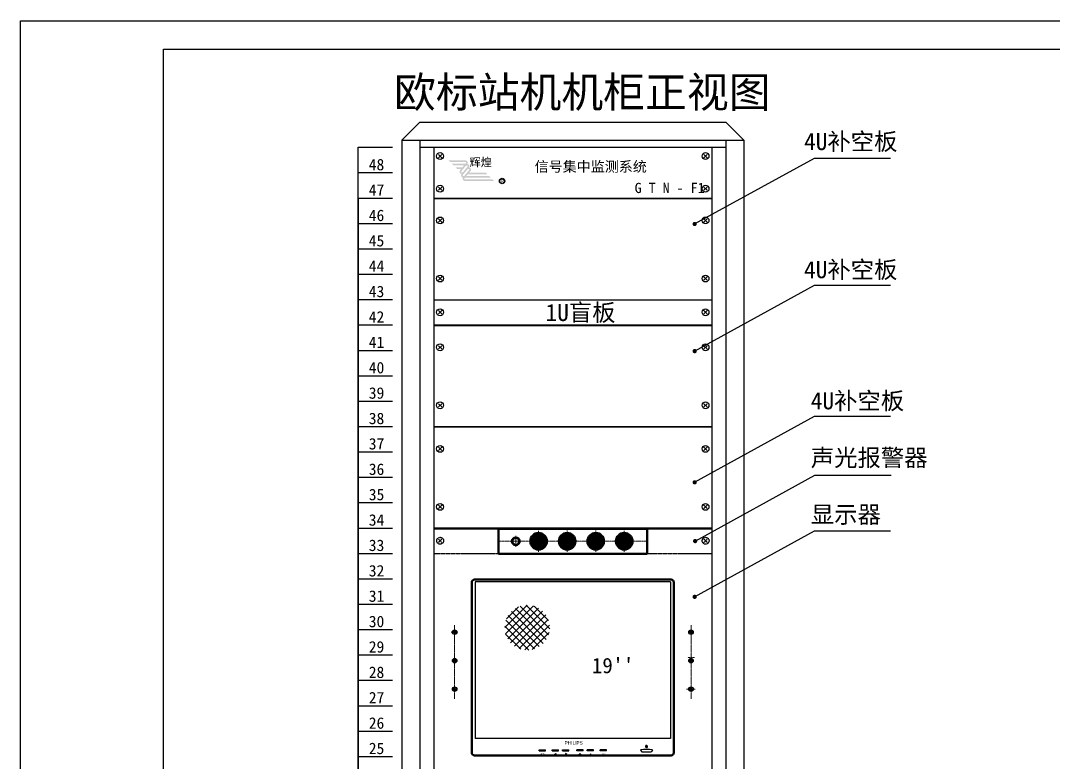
# Model space of a CAD drawing. Extents: x -75138 to 15640, y -12340 to 70479.
# Drawn here: x 3040 to 4848, y -1759 to -460 of the extents above; entities that cross this region are included whole.
import ezdxf
from ezdxf.enums import TextEntityAlignment as Align

# ---------------------------------------------------------------- set-up
doc = ezdxf.new("R2010")
doc.units = 0
doc.linetypes.add('CENTER', pattern=[2, 1.25, -0.25, 0.25, -0.25])
doc.linetypes.add('PHANTOM2', pattern=[1.25, 0.625, -0.125, 0.125, -0.125, 0.125, -0.125])
doc.layers.get('0').update_dxf_attribs({"linetype": 'CONTINUOUS'})
doc.layers.add('中心线', color=1, linetype='CENTER', lineweight=18)
doc.layers.add('轮廓', color=7, linetype='CONTINUOUS', lineweight=50)
for name, color, linetype in [('假设轮廓', 4, 'PHANTOM2'), ('尺寸线', 3, 'CONTINUOUS'), ('轮廓线', 7, 'CONTINUOUS')]:
    doc.layers.add(name, color=color, linetype=linetype)
doc.styles.add('Ht', font='SIMHEI.TTF')
doc.styles.get("Standard").update_dxf_attribs({"font": 'SIMFANG.TTF'})
doc.styles.add('仿宋', font='SIMFANG.TTF')
doc.styles.add('仿宋3.5', font='SIMFANG.TTF', dxfattribs={"width": 0.7, "height": 3.5})
doc.styles.add('宋体', font='SimSun.ttf')
doc.styles.add('黑', font='SIMHEI.TTF')
doc.dimstyles.new('ISO-25', dxfattribs={"dimtxt": 2.5, "dimasz": 2.5, "dimexe": 1.25, "dimexo": 0.625, "dimtad": 1, "dimdsep": 46, "dimtxsty": 'Standard', "dimcen": 2.5, "dimadec": 0, "dimazin": 0, "dimtfac": 1, "dimtmove": 0, "dimatfit": 3, "dimfxl": 0, "dimarcsym": 0})

# ---------------------------------------------------------------- blocks, each defined once
blk = doc.blocks.new('声光报警器')
for p, q in [((4860.6, 1785.9), (4373.6, 1785.9)), ((4381.7, 1761.2), (4387.4, 1766.9)), ((4381.7, 1766.9), (4387.4, 1761.2)), ((4852.4, 1766.9), (4846.7, 1761.2)), ((4852.4, 1761.2), (4846.7, 1766.9)), ((4860.6, 1741.4), (4373.6, 1741.4))]:
    blk.add_line(p, q)
for centre in [(4384.6, 1764.1), (4849.6, 1764.1)]:
    blk.add_circle(centre, 6)
at = {"layer": '中心线'}
for p, q in [((4517.1, 1753.7), (4517.1, 1773.1)), ((4557.1, 1744.5), (4557.1, 1782)), ((4607.1, 1744.7), (4607.1, 1782.3)), ((4657.1, 1744.7), (4657.1, 1782.3)), ((4707.1, 1744.5), (4707.1, 1782)), ((4487.1, 1763.2), (4747.1, 1763.2))]:
    blk.add_line(p, q, dxfattribs=at)
at = {"layer": '假设轮廓', "color": 3, "linetype": 'ByBlock', "const_width": 15}
blk.add_lwpolyline([(4549.6, 1763.2, 1), (4564.6, 1763.2, 1)], format="xyb", close=True, dxfattribs=at)
at = {"layer": '假设轮廓', "color": 2, "linetype": 'ByBlock', "const_width": 15}
blk.add_lwpolyline([(4599.6, 1763.2, 1), (4614.6, 1763.2, 1)], format="xyb", close=True, dxfattribs=at)
at = {"layer": '假设轮廓', "color": 6, "linetype": 'ByBlock', "const_width": 15}
blk.add_lwpolyline([(4649.6, 1763.2, 1), (4664.6, 1763.2, 1)], format="xyb", close=True, dxfattribs=at)
at = {"layer": '假设轮廓', "color": 1, "linetype": 'ByBlock', "const_width": 15}
blk.add_lwpolyline([(4699.6, 1763.2, 1), (4714.6, 1763.2, 1)], format="xyb", close=True, dxfattribs=at)
at = {"layer": '假设轮廓', "color": 7, "linetype": 'ByBlock'}
blk.add_circle((4557.1, 1763.2), 12, dxfattribs=at)
at = {"layer": '轮廓'}
for p, q in [((4487.1, 1741.4), (4487.1, 1785)), ((4487.1, 1785), (4747.1, 1785)), ((4747.1, 1741.4), (4747.1, 1785)), ((4487.1, 1741.4), (4747.1, 1741.4))]:
    blk.add_line(p, q, dxfattribs=at)
for centre, radius in [((4557.1, 1763.2), 14.5), ((4557.1, 1763.2), 12), ((4607.1, 1763.2), 14.5), ((4607.1, 1763.2), 12), ((4657.1, 1763.2), 14.5), ((4657.1, 1763.2), 12), ((4707.1, 1763.2), 14.5), ((4707.1, 1763.2), 12), ((4517.1, 1763.2), 6.75), ((4517.1, 1763.2), 6)]:
    blk.add_circle(centre, radius, dxfattribs=at)
blk = doc.blocks.new('图框')
for p, q in [((3441.05, 1159.74), (3441.05, 1456.74)), ((3441.05, 1456.74), (3861.05, 1456.74))]:
    blk.add_line(p, q)
at = {"color": 1, "lineweight": -3}
for p, q in [((3466.05, 1164.74), (3466.05, 1451.74)), ((3466.05, 1451.74), (3856.05, 1451.74))]:
    blk.add_line(p, q, dxfattribs=at)
at = {"style": '仿宋3.5', "width": 0.8}
for tag, p in [('车站站名', (3771.33, 1184.32)), ('图纸名称', (3771.41, 1173.86))]:
    blk.add_attdef(tag, text='', height=4, dxfattribs=at).set_placement(p, align=Align.MIDDLE)

msp = doc.modelspace()

# ---------------------------------------------------------------- hatches: boundary and pattern name
h = msp.add_hatch(color=1)
h.paths.add_polyline_path([(3878.2, -740.6, 1), (3887.7, -740.6, 1)])
h.paths.add_polyline_path([(3887.1, -740.6, -1), (3878.9, -740.6, -1)], flags=16)
at = {"layer": '中心线'}
msp.add_hatch(color=1, dxfattribs=at).paths.add_polyline_path([(3818.7, -707.3, -0.63707), (3819.6, -709.3), (3809.2, -721.7, 0.572844), (3811.5, -728.3, -0.047054), (3812, -727.7), (3813.8, -725.5), (3812.3, -725.5, -0.63707), (3811.4, -723.6), (3821.8, -711.1, 0.63707), (3818.7, -704.4), (3789, -704.4), (3791.9, -707.3)])
h = msp.add_hatch(color=1, dxfattribs=at)
h.paths.add_polyline_path([(3816.2, -713.3), (3818.6, -710.4), (3795, -710.4), (3797.9, -713.3)])
h.paths.add_polyline_path([(3801, -716.4), (3803.9, -719.3), (3811.2, -719.3), (3813.6, -716.4)])
h = msp.add_hatch(color=1, dxfattribs=at)
h.paths.add_polyline_path([(3812, -727.9, 0.572844), (3814.3, -734.5, -0.047054), (3814.8, -733.9), (3816.6, -731.7), (3815.1, -731.7, -0.63707), (3814.2, -729.7), (3824.6, -717.3, 0.572844), (3822.2, -710.7, -0.047054), (3821.8, -711.3), (3820, -713.5), (3821.5, -713.5, -0.63707), (3822.4, -715.4)])
h.paths.add_polyline_path([(3814.8, -733.9, 0.63707), (3817.9, -740.6), (3869.1, -740.6), (3866.2, -737.7), (3817.9, -737.7, -0.63707), (3817, -735.7), (3827.4, -723.3, 0.572844), (3825, -716.7, -0.047054), (3824.6, -717.3), (3822.8, -719.5), (3824.3, -719.5, -0.63707), (3825.2, -721.4)])
h.paths.add_polyline_path([(3823, -728.6), (3857.1, -728.6), (3854.2, -725.7), (3825.4, -725.7)], flags=16)
h.paths.add_polyline_path([(3820.3, -731.7), (3817.9, -734.6), (3863.1, -734.6), (3860.2, -731.7)], flags=16)
at = {"layer": '尺寸线'}
h = msp.add_hatch(dxfattribs=at)
h.set_pattern_fill('NET', color=256, scale=2.75, angle=45, style=0)
h.set_pattern_definition([(45, (-6508.011, 1207.598), (-6.173926, 6.173926), []), (135, (-6508.011, 1207.598), (-6.173926, -6.173926), [])])
h.paths.add_polyline_path([(3887.5, -1522.6, 1), (3966.3, -1522.6, 1)])

# ---------------------------------------------------------------- linework, layer by layer
for p, q in [((3738.8, -637.5), (3707.3, -669)), ((3738.8, -637.5), (4274.8, -637.5)), ((4274.8, -637.5), (4306.3, -669)), ((3707.3, -669), (3707.3, -2872)), ((3707.3, -669), (4306.3, -669)), ((3738.8, -669), (3738.8, -2859.5)), ((4274.8, -669), (4274.8, -2859.5)), ((4306.3, -669), (4306.3, -2872)), ((3738.8, -681.5), (4274.8, -681.5)), ((3763.3, -681.5), (3763.3, -2859.5)), ((4250.3, -681.5), (4250.3, -2859.5)), ((3771.5, -694), (3777.2, -699.7)), ((3771.5, -699.7), (3777.2, -694)), ((4242.2, -699.7), (4236.5, -694)), ((4242.2, -694), (4236.5, -699.7)), ((3771.5, -756.8), (3777.2, -751.2)), ((3771.5, -751.2), (3777.2, -756.8)), ((4242.2, -751.2), (4236.5, -756.8)), ((4242.2, -756.8), (4236.5, -751.2)), ((4250.3, -771), (3763.3, -771)), ((4250.3, -771), (3763.3, -771)), ((4250.3, -772), (3763.3, -772)), ((3771.5, -812.5), (3777.2, -806.9)), ((3771.5, -806.9), (3777.2, -812.5)), ((4236.5, -806.9), (4242.2, -812.5)), ((4236.5, -812.5), (4242.2, -806.9)), ((3771.5, -908.5), (3777.2, -914.1)), ((3771.5, -914.1), (3777.2, -908.5)), ((4236.5, -914.1), (4242.2, -908.5)), ((4236.5, -908.5), (4242.2, -914.1)), ((4250.3, -949), (3763.3, -949)), ((4250.3, -949.5), (3763.3, -949.5)), ((3771.5, -973.3), (3777.2, -967.6)), ((3771.5, -967.6), (3777.2, -973.3)), ((4242.2, -967.6), (4236.5, -973.3)), ((4242.2, -973.3), (4236.5, -967.6)), ((4250.3, -993.2), (3763.3, -993.2)), ((4250.3, -994), (3763.3, -994)), ((3771.5, -1028.9), (3777.2, -1034.5)), ((3771.5, -1034.5), (3777.2, -1028.9)), ((4236.5, -1034.5), (4242.2, -1028.9)), ((4236.5, -1028.9), (4242.2, -1034.5)), ((3771.5, -1136.1), (3777.2, -1130.5)), ((3771.5, -1130.5), (3777.2, -1136.1)), ((4236.5, -1130.5), (4242.2, -1136.1)), ((4236.5, -1136.1), (4242.2, -1130.5)), ((4250.3, -1171), (3763.3, -1171)), ((4250.3, -1171.3), (3763.3, -1171.3)), ((4250.3, -1171.9), (3763.3, -1171.9)), ((4250.3, -1171.9), (3763.3, -1171.9)), ((3771.5, -1212.4), (3777.2, -1206.7)), ((3771.5, -1206.7), (3777.2, -1212.4)), ((4236.5, -1206.7), (4242.2, -1212.4)), ((4236.5, -1212.4), (4242.2, -1206.7)), ((3771.5, -1308.3), (3777.2, -1314)), ((3771.5, -1314), (3777.2, -1308.3)), ((4236.5, -1314), (4242.2, -1308.3)), ((4236.5, -1308.3), (4242.2, -1314)), ((4250.3, -1348.7), (3763.3, -1348.7)), ((4250.3, -1349.3), (3763.3, -1349.3)), ((4177.8, -1442.5), (3835.9, -1442.5)), ((3835.9, -1442.5), (3835.9, -1716.8)), ((4177.8, -1442.5), (4177.8, -1716.8)), ((4177.8, -1716.8), (3835.9, -1716.8)), ((4135.9, -1731.1), (4135.9, -1727.9)), ((3947.8, -1738.5), (3947.8, -1736.5)), ((3947.8, -1736.5), (3958.8, -1736.5)), ((3947.8, -1738.5), (3958.8, -1738.5)), ((3958.8, -1738.5), (3958.8, -1736.5)), ((3970.8, -1738.5), (3970.8, -1736.5)), ((3970.8, -1736.5), (3981.8, -1736.5)), ((3970.8, -1738.5), (3981.8, -1738.5)), ((3974.7, -1744.8), (3977.2, -1743.3)), ((3974.7, -1744.8), (3977.2, -1746.2)), ((3977.2, -1743.3), (3977.2, -1746.2)), ((3981.8, -1738.5), (3981.8, -1736.5)), ((3988.8, -1736.5), (3999.8, -1736.5)), ((3988.8, -1738.5), (3988.8, -1736.5)), ((3988.8, -1738.5), (3999.8, -1738.5)), ((3996.2, -1744.8), (3993.7, -1743.3)), ((3993.7, -1743.3), (3993.7, -1746.2)), ((3996.2, -1744.8), (3993.7, -1746.2)), ((3999.8, -1738.5), (3999.8, -1736.5)), ((4024.8, -1736.5), (4013.8, -1736.5)), ((4013.8, -1738.5), (4013.8, -1736.5)), ((4024.8, -1738.5), (4013.8, -1738.5)), ((4018, -1743.7), (4020.9, -1743.7)), ((4019.5, -1746.2), (4018, -1743.7)), ((4019.5, -1746.2), (4020.9, -1743.7)), ((4024.8, -1738.5), (4024.8, -1736.5)), ((4031.8, -1738.5), (4031.8, -1736.5)), ((4042.8, -1736.5), (4031.8, -1736.5)), ((4042.8, -1738.5), (4031.8, -1738.5)), ((4037.7, -1743.7), (4036.3, -1746.2)), ((4036.3, -1746.2), (4039.2, -1746.2)), ((4037.7, -1743.7), (4039.2, -1746.2)), ((4042.8, -1738.5), (4042.8, -1736.5)), ((4054.8, -1738.5), (4054.8, -1736.5)), ((4065.8, -1736.5), (4054.8, -1736.5)), ((4065.8, -1738.5), (4054.8, -1738.5)), ((4065.8, -1738.5), (4065.8, -1736.5)), ((4125.3, -1736.5), (4127.1, -1739.5)), ((4128, -1740), (4143.7, -1740)), ((4146.3, -1736.5), (4144.5, -1739.5))]:
    msp.add_line(p, q)
at = {"color": 0, "linetype": 'Continuous'}
for p, q in [((3797.8, -1529.7), (3797.8, -1531.3)), ((3799, -1529.7), (3797.8, -1529.7)), ((3799, -1531.3), (3797.8, -1531.3)), ((3799, -1529.7), (3799, -1528.5)), ((3800.6, -1528.5), (3799, -1528.5)), ((3799, -1531.3), (3799, -1532.5)), ((3800.6, -1532.5), (3799, -1532.5)), ((3800.6, -1529.7), (3800.6, -1528.5)), ((3800.6, -1529.7), (3801.8, -1529.7)), ((3800.6, -1531.3), (3800.6, -1532.5)), ((3800.6, -1531.3), (3801.8, -1531.3)), ((3801.8, -1529.7), (3801.8, -1531.3)), ((4211.8, -1529.7), (4211.8, -1531.3)), ((4213, -1529.7), (4211.8, -1529.7)), ((4213, -1531.3), (4211.8, -1531.3)), ((4213, -1529.7), (4213, -1528.5)), ((4213, -1528.5), (4214.6, -1528.5)), ((4213, -1531.3), (4213, -1532.5)), ((4213, -1532.5), (4214.6, -1532.5)), ((4214.6, -1529.7), (4214.6, -1528.5)), ((4214.6, -1529.7), (4215.8, -1529.7)), ((4214.6, -1531.3), (4215.8, -1531.3)), ((4214.6, -1531.3), (4214.6, -1532.5)), ((4215.8, -1529.7), (4215.8, -1531.3)), ((3797.8, -1579.7), (3797.8, -1581.3)), ((3799, -1579.7), (3797.8, -1579.7)), ((3799, -1581.3), (3797.8, -1581.3)), ((3799, -1579.7), (3799, -1578.5)), ((3800.6, -1578.5), (3799, -1578.5)), ((3799, -1581.3), (3799, -1582.5)), ((3800.6, -1582.5), (3799, -1582.5)), ((3800.6, -1579.7), (3800.6, -1578.5)), ((3800.6, -1579.7), (3801.8, -1579.7)), ((3800.6, -1581.3), (3800.6, -1582.5)), ((3800.6, -1581.3), (3801.8, -1581.3)), ((3801.8, -1579.7), (3801.8, -1581.3)), ((4211.8, -1579.7), (4211.8, -1581.3)), ((4213, -1579.7), (4211.8, -1579.7)), ((4213, -1581.3), (4211.8, -1581.3)), ((4213, -1579.7), (4213, -1578.5)), ((4213, -1578.5), (4214.6, -1578.5)), ((4213, -1581.3), (4213, -1582.5)), ((4213, -1582.5), (4214.6, -1582.5)), ((4214.6, -1579.7), (4214.6, -1578.5)), ((4214.6, -1579.7), (4215.8, -1579.7)), ((4214.6, -1581.3), (4215.8, -1581.3)), ((4214.6, -1581.3), (4214.6, -1582.5)), ((4215.8, -1579.7), (4215.8, -1581.3)), ((3797.8, -1629.7), (3797.8, -1631.3)), ((3799, -1629.7), (3797.8, -1629.7)), ((3799, -1631.3), (3797.8, -1631.3)), ((3799, -1629.7), (3799, -1628.5)), ((3800.6, -1628.5), (3799, -1628.5)), ((3799, -1631.3), (3799, -1632.5)), ((3800.6, -1632.5), (3799, -1632.5)), ((3800.6, -1629.7), (3800.6, -1628.5)), ((3800.6, -1629.7), (3801.8, -1629.7)), ((3800.6, -1631.3), (3800.6, -1632.5)), ((3800.6, -1631.3), (3801.8, -1631.3)), ((3801.8, -1629.7), (3801.8, -1631.3)), ((4211.8, -1629.7), (4211.8, -1631.3)), ((4213, -1629.7), (4211.8, -1629.7)), ((4213, -1631.3), (4211.8, -1631.3)), ((4213, -1629.7), (4213, -1628.5)), ((4213, -1628.5), (4214.6, -1628.5)), ((4213, -1631.3), (4213, -1632.5)), ((4213, -1632.5), (4214.6, -1632.5)), ((4214.6, -1629.7), (4214.6, -1628.5)), ((4214.6, -1629.7), (4215.8, -1629.7)), ((4214.6, -1631.3), (4215.8, -1631.3)), ((4214.6, -1631.3), (4214.6, -1632.5)), ((4215.8, -1629.7), (4215.8, -1631.3))]:
    msp.add_line(p, q, dxfattribs=at)
for centre in [(3774.3, -696.8), (4239.3, -696.8), (3774.3, -754), (4239.3, -754), (3774.3, -809.7), (4239.3, -809.7), (3774.3, -911.3), (4239.3, -911.3), (3774.3, -970.5), (4239.3, -970.5), (3774.3, -1031.7), (4239.3, -1031.7), (3774.3, -1133.3), (4239.3, -1133.3), (3774.3, -1209.6), (4239.3, -1209.6), (3774.3, -1311.2), (4239.3, -1311.2)]:
    msp.add_circle(centre, 6)
at = {"color": 1}
for radius in [4.78, 4.1]:
    msp.add_circle((3883, -740.6), radius, dxfattribs=at)
at = {"color": 0, "linetype": 'Continuous'}
for centre in [(3799.8, -1530.5), (4213.8, -1530.5), (3799.8, -1580.5), (4213.8, -1580.5), (3799.8, -1630.5), (4213.8, -1630.5)]:
    msp.add_circle(centre, 3.94, dxfattribs=at)
for centre, radius, start, end in [((4135.8, -1839.7), 103.7, 84.1911, 95.8089), ((4135.8, -1730.8), 1.9, 110.4371, 65.0863), ((4128, -1739), 1, 210.647, 270), ((4143.7, -1739), 1, 270, 329.353)]:
    msp.add_arc(centre, radius, start, end)
at = {"layer": '中心线'}
for p, q in [((3799.8, -1647.3), (3799.8, -1518.5)), ((4213.8, -1647.3), (4213.8, -1518.5)), ((3793.7, -1530.5), (3805.6, -1530.5)), ((3799.8, -1643.2), (3799.8, -1522.1)), ((4213.8, -1643.2), (4213.8, -1522.1)), ((4220, -1575), (4208.1, -1575)), ((4220.8, -1630.5), (4206.1, -1630.5))]:
    msp.add_line(p, q, dxfattribs=at)
at = {"layer": '尺寸线'}
for p, q in [((3630.9, -681.5), (3690.9, -681.5)), ((3630.9, -2815.1), (3630.9, -681.5)), ((3630.9, -725.9), (3690.9, -725.9)), ((3630.9, -725.9), (3690.9, -725.9)), ((3630.9, -770.4), (3690.9, -770.4)), ((3630.9, -770.4), (3630.9, -2815.1)), ((3630.9, -814.8), (3690.9, -814.8)), ((3630.9, -859.3), (3690.9, -859.3)), ((3630.9, -903.7), (3690.9, -903.7)), ((3630.9, -948.2), (3690.9, -948.2)), ((3630.9, -992.6), (3690.9, -992.6)), ((3630.9, -1037.1), (3690.9, -1037.1)), ((3630.9, -1081.5), (3690.9, -1081.5)), ((3630.9, -1126), (3690.9, -1126)), ((3630.9, -1170.4), (3690.9, -1170.4)), ((3630.9, -1214.9), (3690.9, -1214.9)), ((3630.9, -1259.3), (3690.9, -1259.3)), ((3630.9, -1303.8), (3690.9, -1303.8)), ((3630.9, -1348.2), (3690.9, -1348.2)), ((3630.9, -1392.7), (3690.9, -1392.7)), ((3630.9, -1437.1), (3690.9, -1437.1)), ((3630.9, -1481.6), (3690.9, -1481.6)), ((3630.9, -1526), (3690.9, -1526)), ((3630.9, -1570.5), (3690.9, -1570.5)), ((3630.9, -1614.9), (3690.9, -1614.9)), ((3630.9, -1659.4), (3690.9, -1659.4)), ((3630.9, -1703.8), (3690.9, -1703.8)), ((3630.9, -1748.3), (3690.9, -1748.3))]:
    msp.add_line(p, q, dxfattribs=at)
at = {"layer": '轮廓'}
for p, q in [((3763.3, -1349.3), (4250.3, -1349.3)), ((3829.8, -1443.5), (3829.8, -1741.5)), ((4178.8, -1438.5), (3834.8, -1438.5)), ((4183.8, -1443.5), (4183.8, -1741.5)), ((3834.8, -1746.5), (4178.8, -1746.5))]:
    msp.add_line(p, q, dxfattribs=at)
for centre, start, end in [((3834.8, -1443.5), 90, 180), ((4178.8, -1443.5), 0, 90), ((3834.8, -1741.5), 180, 270), ((4178.8, -1741.5), 270, 0)]:
    msp.add_arc(centre, 5, start, end, dxfattribs=at)

# ---------------------------------------------------------------- block references
at = {"xscale": 10.00048635606578, "yscale": 10.00048635606578, "zscale": 10.00048635606581}
msp.add_blockref('图框', (-31372.5, -15027.9), dxfattribs=at)
at = {"layer": '假设轮廓', "color": 7, "linetype": 'ByBlock'}
msp.add_blockref('声光报警器', (-610.2, -3134.6), dxfattribs=at)

# ---------------------------------------------------------------- texts
at = {"char_height": 14, "width": 353.131, "attachment_point": 5, "style": 'Ht'}
for s, insert in [('{\\H1.286x;信号集中监测系统}\\P{\\H1.143x;                 }', (4038.2, -730.3)), ('{\\H1.143x;          \\H1.125x; G T N - F1}', (4115.8, -752.8))]:
    msp.add_mtext(s, dxfattribs=dict(at, insert=insert))
at = {"color": 1, "insert": (3883.3, -740.5), "char_height": 5.12, "width": 4.713, "attachment_point": 5, "style": '宋体'}
msp.add_mtext('{\\fArial|b0|i0|c0|p32;R}', dxfattribs=at)
at = {"attachment_point": 1}
for s, insert, char_height, width in [('{\\fﾺￚￌﾣﾤ|b0|i0|c134|p2;PHILIPS}', (3992.4, -1721.4), 6, 98.024), ('AUTO', (3949.1, -1742.8), 2.5, 7.63), ('{\\fￋￎￌﾣﾤ|b0|i0|c134|p54;OK}', (4058.2, -1742.8), 3, 7.63)]:
    msp.add_mtext(s, dxfattribs=dict(at, insert=insert, char_height=char_height, width=width))
at = {"layer": '中心线', "color": 1, "insert": (3825.9, -700.6), "char_height": 14.4, "width": 72, "attachment_point": 1}
msp.add_mtext('{\\fSTXingkai|b0|i0|c134|p2;辉煌}', dxfattribs=at)
at = {"layer": '尺寸线', "style": '仿宋'}
for s, p in [('4U补空板', (4411.8, -686.4)), ('4U补空板', (4411.8, -910.7)), ('1U盲板', (3959, -985.8)), ('4U补空板', (4423.6, -1140.4)), ('声光报警器', (4423.6, -1240.1)), ('显示器', (4423.6, -1339.5))]:
    msp.add_text(s, height=30, dxfattribs=at).set_placement(p)
at = {"layer": '尺寸线', "char_height": 20, "width": 83.799, "attachment_point": 1}
for s, insert in [('{\\fFangSong_GB2312|b0|i0|c134|p49;48}', (3649.4, -701.8)), ('{\\fFangSong_GB2312|b0|i0|c134|p49;47}', (3649.4, -746.2)), ('{\\fFangSong_GB2312|b0|i0|c134|p49;46}', (3649.4, -790.7)), ('{\\fFangSong_GB2312|b0|i0|c134|p49;45}', (3649.4, -835.1)), ('{\\fFangSong_GB2312|b0|i0|c134|p49;44}', (3649.4, -879.6)), ('{\\fFangSong_GB2312|b0|i0|c134|p49;43}', (3649.4, -924)), ('{\\fFangSong_GB2312|b0|i0|c134|p49;42}', (3649.4, -968.5)), ('{\\fFangSong_GB2312|b0|i0|c134|p49;41}', (3649.4, -1012.9)), ('{\\fFangSong_GB2312|b0|i0|c134|p49;40}', (3649.4, -1057.4)), ('{\\fFangSong_GB2312|b0|i0|c134|p49;39}', (3649.4, -1101.8)), ('{\\fFangSong_GB2312|b0|i0|c134|p49;38}', (3649.4, -1146.3)), ('{\\fFangSong_GB2312|b0|i0|c134|p49;37}', (3649.4, -1190.7)), ('{\\fFangSong_GB2312|b0|i0|c134|p49;36}', (3649.4, -1235.2)), ('{\\fFangSong_GB2312|b0|i0|c134|p49;35}', (3649.4, -1279.6)), ('{\\fFangSong_GB2312|b0|i0|c134|p49;34}', (3649.4, -1324.1)), ('{\\fFangSong_GB2312|b0|i0|c134|p49;33}', (3649.4, -1368.5)), ('{\\fFangSong_GB2312|b0|i0|c134|p49;32}', (3649.4, -1413)), ('{\\fFangSong_GB2312|b0|i0|c134|p49;31}', (3649.4, -1457.4)), ('{\\fFangSong_GB2312|b0|i0|c134|p49;30}', (3649.4, -1501.9)), ('{\\fFangSong_GB2312|b0|i0|c134|p49;29}', (3649.4, -1546.3)), ('{\\fFangSong_GB2312|b0|i0|c134|p49;28}', (3649.4, -1590.8)), ('{\\fFangSong_GB2312|b0|i0|c134|p49;27}', (3649.4, -1635.2)), ('{\\fFangSong_GB2312|b0|i0|c134|p49;26}', (3649.4, -1679.7)), ('{\\fFangSong_GB2312|b0|i0|c134|p49;25}', (3649.4, -1724.1))]:
    msp.add_mtext(s, dxfattribs=dict(at, insert=insert))
at = {"layer": '轮廓', "insert": (4040.1, -1575.5), "char_height": 27, "width": 82.874, "attachment_point": 1}
msp.add_mtext("19''", dxfattribs=at)
at = {"layer": '轮廓线', "insert": (4023.4, -588.1), "char_height": 53.72, "width": 763.256, "attachment_point": 5, "style": '黑'}
msp.add_mtext('欧标站机机柜正视图', dxfattribs=at)

# ---------------------------------------------------------------- leaders
at = {"layer": '尺寸线'}
for points in [[(4220.2, -815.8), (4430.1, -700.3), (4563.3, -700.3)], [(4220.2, -1038.4), (4430.1, -922.9), (4563.3, -922.9)], [(4220.2, -1268.2), (4430.1, -1152.6), (4563.3, -1152.6)], [(4221, -1371.1), (4430.9, -1255.6), (4564.1, -1255.6)], [(4220.2, -1468.7), (4430.1, -1353.2), (4563.3, -1353.2)]]:
    msp.add_leader(points, dimstyle='ISO-25', override={"dimscale": 12, "dimtad": 0, "dimldrblk": 'DotSmall'}, dxfattribs=at)

doc.saveas('drawing.dxf')
